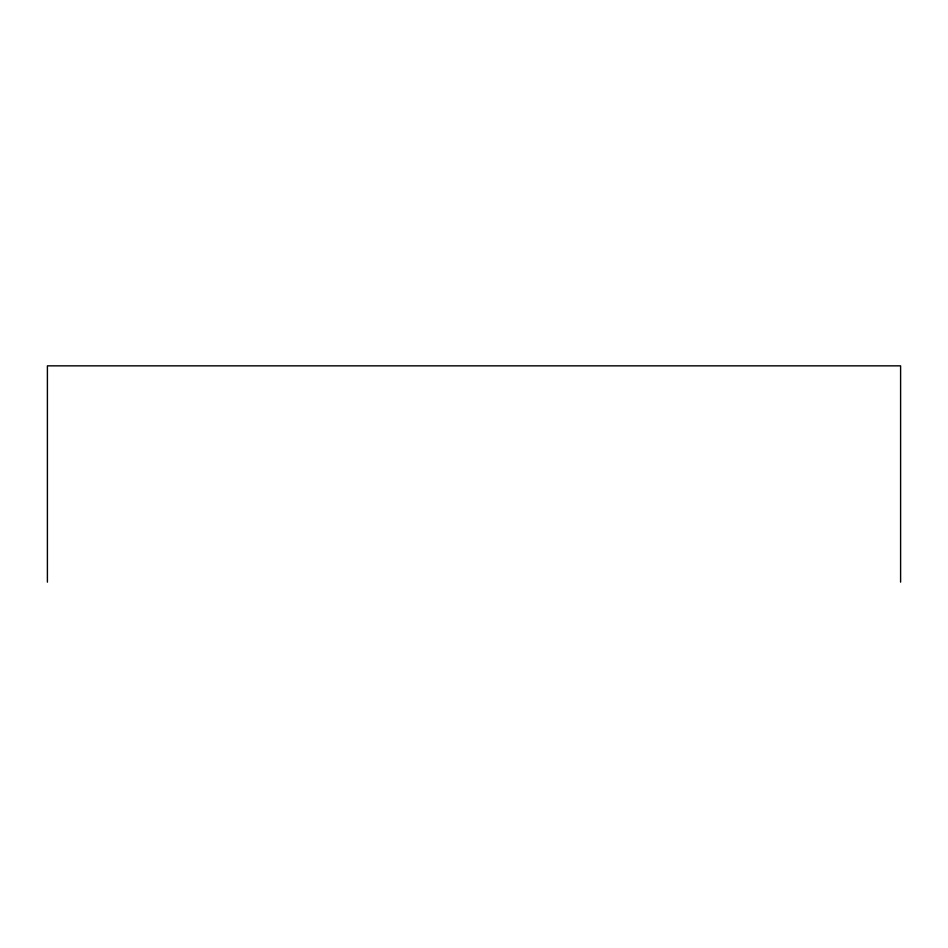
<?xml version="1.0" encoding="UTF-8"?>
<svg xmlns="http://www.w3.org/2000/svg" width="948" height="948" viewBox="0 0 948 948"><rect width="100%" height="100%" fill="white"/><g stroke="black" fill="none" stroke-linecap="round" stroke-linejoin="round"><path stroke-width="1.42" d="M900.6 582.155L900.6 365.845L47.4 365.845L47.4 582.155"/></g></svg>
